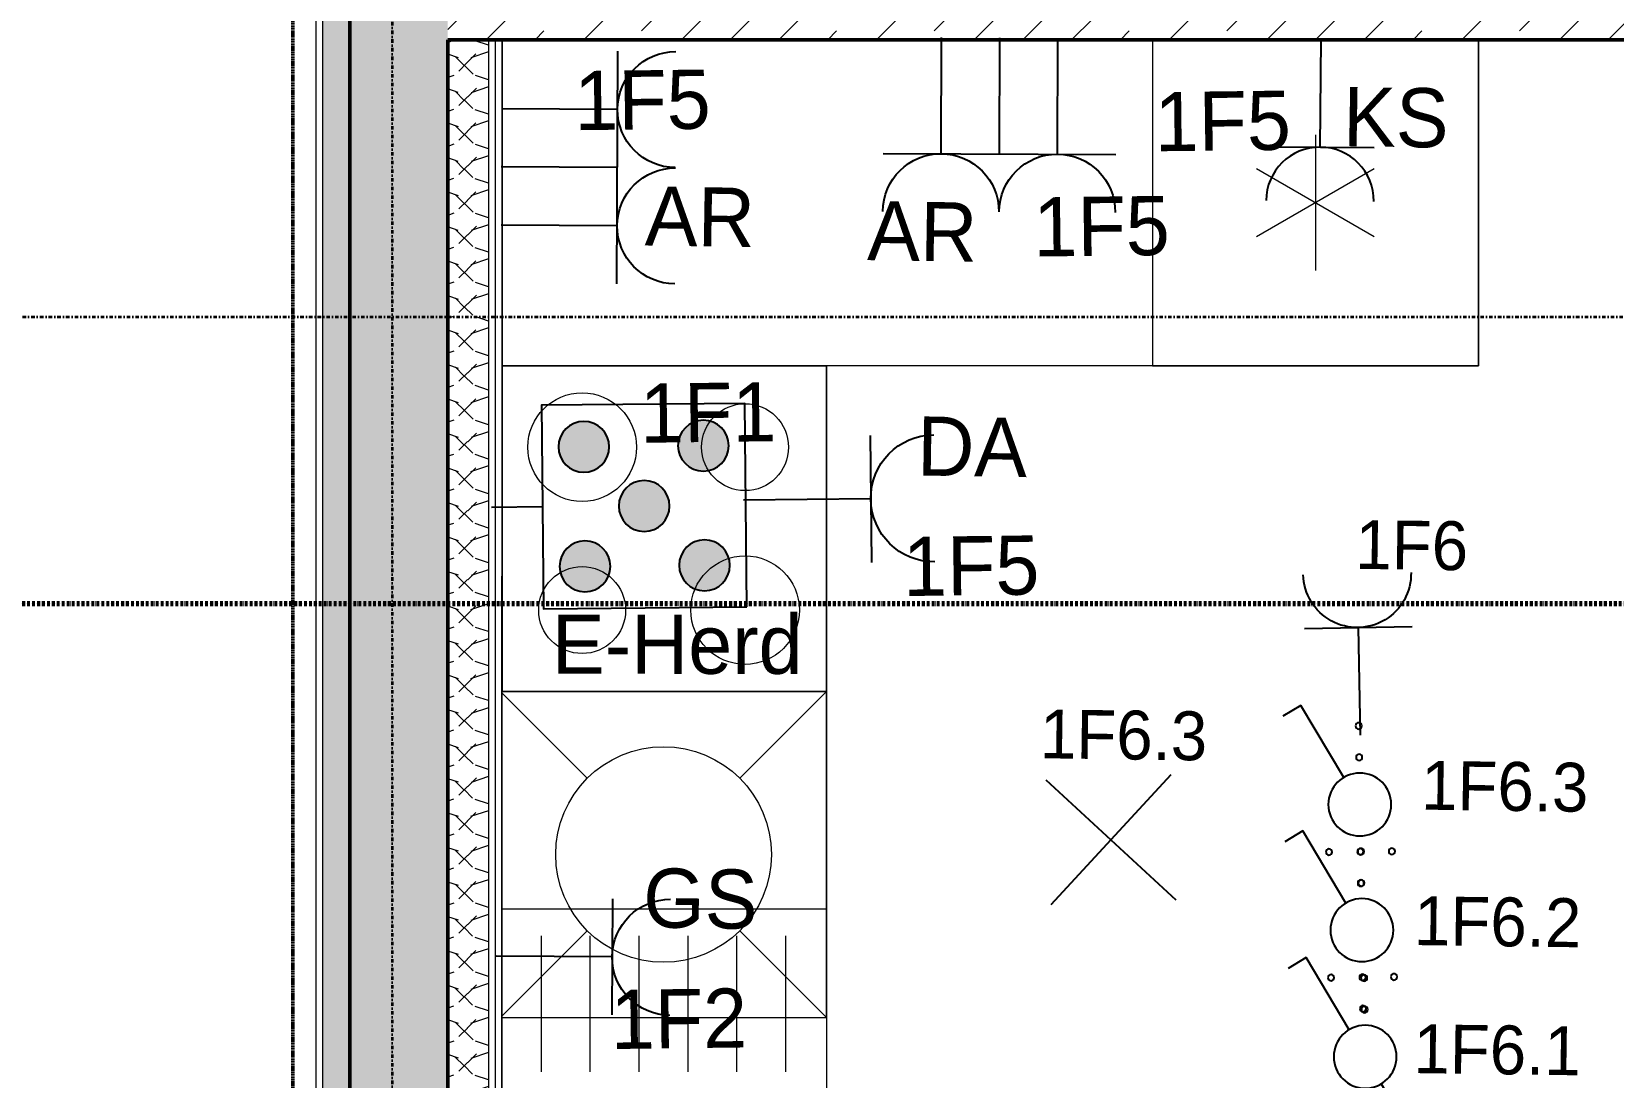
# Model space of a CAD drawing. Header units: metres. Extents: x -17679 to 22565, y -12299 to 33430.
# Drawn here: x 3929 to 6841, y 11297 to 13222 of the extents above; entities that cross this region are included whole.
import ezdxf
from ezdxf.enums import TextEntityAlignment as Align

# ---------------------------------------------------------------- set-up
doc = ezdxf.new("R2010")
doc.units = ezdxf.units.M
for name, pattern in [('Achse', [0.009, 0.005, -0.002, 0, -0.002]), ('Strich Punkt Mittel', [0.015875, 0.00635, -0.004763, 0, -0.004763]), ('Verdeckt', [0.003, 0.002, -0.001])]:
    doc.linetypes.add(name, pattern=pattern)
doc.layers.get('0').update_dxf_attribs({"color": 252})
for name, color, linetype, lineweight in [('A_Brandabschnitte', 30, 'Verdeckt', 50), ('A_Moebel', 6, 'Continuous', 13), ('A_Raeume_', 7, 'Continuous', 5), ('A_Raster_', 1, 'Continuous', 9), ('A_Sanitaer', 3, 'Continuous', 13), ('A_Waende', 7, 'Continuous', 13), ('G-ANNO-SYMB_', 111, 'Continuous', 9)]:
    doc.layers.add(name, color=color, linetype=linetype, lineweight=lineweight)
doc.layers.add('E_Steckdose+Schalter', color=150, linetype='Continuous', true_color=0x0b6cf4)
doc.layers.add('ET_LEGENDE - Wohnung$0$800_KO_HI____L', color=130, linetype='Continuous')
doc.styles.add('ET_LEGENDE - Wohnung$0$ROMANS', font='romans.shx', dxfattribs={"width": 0.6})
pattern_1 = [(45, (0, 0), (-0.08980256, 0.08980256), []), (45, (0.0898, 0), (-0.08980256, 0.08980256), [0.0635, -0.03175])]

# ---------------------------------------------------------------- blocks, each defined once
blk = doc.blocks.new('*U553')
for p, q in [((62.5, 0), (-62.5, 0)), ((0, 0), (0, -125))]:
    blk.add_line(p, q)
blk.add_arc((0, 62.5), 62.5, 180, 0)
at = {"style": 'ET_LEGENDE - Wohnung$0$ROMANS', "width": 0.8, "flags": 1}
for tag, p in [('RAUMBUCHNUMMER', (0, -425)), ('ANLAGE', (0, -595.4)), ('TEILANLAGE_NR', (0, -755.5)), ('KOMPONENTE', (0, -901.3)), ('KOMPONENTE_NR', (0, -1063.3)), ('BEZEICHNUNG', (0, -1205.6)), ('TYP', (0, -1346.7)), ('HERSTELLER', (0, -1514.1)), ('MODEL', (0, -1677.3)), ('LEISTUNG_MAX', (0, -1851.5)), ('SPEZIFISCH_1', (0, -2012.8)), ('SPEZIFISCH_2', (0, -2200)), ('SPEZIFISCH_3', (0, -2374.2)), ('SPEZIFISCH_4', (0, -2548.5)), ('SPEZIFISCH_5', (0, -2722.7)), ('GEWERKE_CODE', (0, -2897)), ('LV_POS', (0, -3071.2)), ('ZAEHLER', (0, -3245.5)), ('PLATZHALTER_1', (0, -3419.7)), ('PLATZHALTER_2', (0, -3594)), ('PLATZHALTER_3', (0, -3768.2)), ('JOBLISTE_VDMA', (0, -3942.5)), ('ET_SPEZIFISCH_1', (0, -4116.7)), ('ET_SPEZIFISCH_2', (0, -4291)), ('ET_SPEZIFISCH_3', (0, -4465.2)), ('ET_SPEZIFISCH_4', (0, -4639.5)), ('ET_SPEZIFISCH_5', (0, -4813.7)), ('ET_SPEZIFISCH_6', (0, -4988)), ('ET_SPEZIFISCH_7', (0, -5162.2))]:
    blk.add_attdef(tag, text='', height=100, dxfattribs=at).set_placement(p, align=Align.MIDDLE)
blk = doc.blocks.new('*U552')
for p, q in [((-125.3, 0), (125.3, 0)), ((0, 0), (0, -125))]:
    blk.add_line(p, q)
for centre in [(-62.8, 62.6), (62.5, 62.5)]:
    blk.add_arc(centre, 62.5, 180, 0)
at = {"layer": 'ET_LEGENDE - Wohnung$0$800_KO_HI____L'}
for p, q in [((-62.8, 0.1), (-62.8, -124.9)), ((62.5, 0), (62.5, -125))]:
    blk.add_line(p, q, dxfattribs=at)
at = {"style": 'ET_LEGENDE - Wohnung$0$ROMANS', "width": 0.8, "flags": 1}
for tag, p in [('RAUMBUCHNUMMER', (0, -425)), ('ANLAGE', (0, -595.4)), ('TEILANLAGE_NR', (0, -755.5)), ('KOMPONENTE', (0, -901.3)), ('KOMPONENTE_NR', (0, -1063.3)), ('BEZEICHNUNG', (0, -1205.6)), ('TYP', (0, -1346.7)), ('HERSTELLER', (0, -1514.1)), ('MODEL', (0, -1677.3)), ('LEISTUNG_MAX', (0, -1851.5)), ('SPEZIFISCH_1', (0, -2012.8)), ('SPEZIFISCH_2', (0, -2200)), ('SPEZIFISCH_3', (0, -2374.2)), ('SPEZIFISCH_4', (0, -2548.5)), ('SPEZIFISCH_5', (0, -2722.7)), ('GEWERKE_CODE', (0, -2897)), ('LV_POS', (0, -3071.2)), ('ZAEHLER', (0, -3245.5)), ('PLATZHALTER_1', (0, -3419.7)), ('PLATZHALTER_2', (0, -3594)), ('PLATZHALTER_3', (0, -3768.2)), ('JOBLISTE_VDMA', (0, -3942.5))]:
    blk.add_attdef(tag, text='', height=100, dxfattribs=at).set_placement(p, align=Align.MIDDLE)
blk = doc.blocks.new('*U542')
h = blk.add_hatch(color=256)
edge = h.paths.add_edge_path()
edge.add_arc((-58.8, 58.8), 25, 0, 360)
h = blk.add_hatch(color=256)
edge = h.paths.add_edge_path()
edge.add_arc((58.8, 58.8), 25, 0, 360)
h = blk.add_hatch(color=256)
edge = h.paths.add_edge_path()
edge.add_arc((0, 0), 25, 0, 360)
h = blk.add_hatch(color=256)
edge = h.paths.add_edge_path()
edge.add_arc((-58.8, -58.8), 25, 0, 360)
h = blk.add_hatch(color=256)
edge = h.paths.add_edge_path()
edge.add_arc((58.8, -58.8), 25, 0, 360)
blk.add_line((0, -100), (0, -150))
blk.add_lwpolyline([(-100, 100), (100, 100), (100, -100), (-100, -100)], close=True)
for centre in [(-58.8, 58.8), (58.8, 58.8), (58.8, 58.8), (0, 0), (0, 0), (-58.8, -58.8), (-58.8, -58.8), (58.8, -58.8), (58.8, -58.8)]:
    blk.add_circle(centre, 25)
at = {"style": 'ET_LEGENDE - Wohnung$0$ROMANS', "width": 0.6, "flags": 1}
for tag, p in [('RAUMBUCHNUMMER', (0, -400)), ('ANLAGE', (0, -550))]:
    blk.add_attdef(tag, text='', height=100, dxfattribs=at).set_placement(p, align=Align.MIDDLE)
for tag, p in [('TEILANLAGE_NR', (0, -700)), ('KOMPONENTE', (0, -850)), ('KOMPONENTE_NR', (0, -1000)), ('BEZEICHNUNG', (0, -1150)), ('TYP', (0, -1300)), ('HERSTELLER', (0, -1450)), ('MODEL', (0, -1600)), ('LEISTUNG_MAX', (0, -1750)), ('SPEZIFISCH_1', (0, -1900)), ('SPEZIFISCH_2', (0, -2050)), ('SPEZIFISCH_3', (0, -2200)), ('SPEZIFISCH_4', (0, -2350)), ('SPEZIFISCH_5', (0, -2500)), ('GEWERKE_CODE', (0, -2650)), ('LV_POS', (0, -2800)), ('ZAEHLER', (0, -2950)), ('PLATZHALTER_1', (0, -3100)), ('PLATZHALTER_2', (0, -3250)), ('PLATZHALTER_3', (0, -3400)), ('JOBLISTE_VDMA', (0, -3550)), ('ET_SPEZIFISCH_1', (0, -3700)), ('ET_SPEZIFISCH_2', (0, -3850)), ('ET_SPEZIFISCH_3', (0, -4000)), ('ET_SPEZIFISCH_4', (0, -4150)), ('ET_SPEZIFISCH_5', (0, -4300)), ('ET_SPEZIFISCH_6', (0, -4450)), ('ET_SPEZIFISCH_7', (0, -4600))]:
    blk.add_attdef(tag, text='', height=100, dxfattribs=at).set_placement(p, align=Align.MIDDLE_CENTER)
blk = doc.blocks.new('*U543')
for p, q in [((-70.7, -70.7), (70.7, 70.7)), ((70.7, -70.7), (-70.7, 70.7))]:
    blk.add_line(p, q)
at = {"style": 'ET_LEGENDE - Wohnung$0$ROMANS', "width": 0.6, "flags": 1}
for tag, p in [('RAUMBUCHNUMMER', (0, -400)), ('ANLAGE', (0, -550))]:
    blk.add_attdef(tag, text='', height=100, dxfattribs=at).set_placement(p, align=Align.MIDDLE)
for tag, p in [('TEILANLAGE_NR', (0, -700)), ('KOMPONENTE', (0, -850)), ('KOMPONENTE_NR', (0, -1000)), ('BEZEICHNUNG', (0, -1150)), ('TYP', (0, -1300)), ('HERSTELLER', (0, -1450)), ('MODEL', (0, -1600)), ('LEISTUNG_MAX', (0, -1750)), ('SPEZIFISCH_1', (0, -1900)), ('SPEZIFISCH_2', (0, -2050)), ('SPEZIFISCH_3', (0, -2200)), ('SPEZIFISCH_4', (0, -2350)), ('SPEZIFISCH_5', (0, -2500)), ('GEWERKE_CODE', (0, -2650)), ('LV_POS', (0, -2800)), ('ZAEHLER', (0, -2950)), ('PLATZHALTER_1', (0, -3100)), ('PLATZHALTER_2', (0, -3250)), ('PLATZHALTER_3', (0, -3400)), ('JOBLISTE_VDMA', (0, -3550)), ('ET_SPEZIFISCH_1', (0, -3700)), ('ET_SPEZIFISCH_2', (0, -3850)), ('ET_SPEZIFISCH_3', (0, -4000)), ('ET_SPEZIFISCH_4', (0, -4150)), ('ET_SPEZIFISCH_5', (0, -4300)), ('ET_SPEZIFISCH_6', (0, -4450)), ('ET_SPEZIFISCH_7', (0, -4600))]:
    blk.add_attdef(tag, text='', height=100, dxfattribs=at).set_placement(p, align=Align.MIDDLE_CENTER)
blk = doc.blocks.new('*U533')
for p, q in [((25, 43.3), (91.7, 158.8)), ((91.7, 158.8), (120.5, 142.1)), ((-25, -43.3), (-91.7, -158.8)), ((-91.7, -158.8), (-120.5, -142.1))]:
    blk.add_line(p, q)
blk.add_circle((0, 0), 50)
at = {"layer": 'ET_LEGENDE - Wohnung$0$800_KO_HI____L'}
for centre in [(0, 125), (0, 75), (-50, -75), (0, -75), (50, -75), (0, -125)]:
    blk.add_circle(centre, 5, dxfattribs=at)
at = {"style": 'ET_LEGENDE - Wohnung$0$ROMANS', "width": 0.6, "flags": 1}
for tag, p in [('RAUMBUCHNUMMER', (-0.2, -465.7)), ('ANLAGE', (-0.2, -615.7))]:
    blk.add_attdef(tag, text='', height=100, dxfattribs=at).set_placement(p, align=Align.MIDDLE)
for tag, p in [('TEILANLAGE_NR', (-0.2, -765.7)), ('KOMPONENTE', (-0.2, -915.7)), ('KOMPONENTE_NR', (-0.2, -1065.7)), ('BEZEICHNUNG', (-0.2, -1215.7)), ('TYP', (-0.2, -1365.7)), ('HERSTELLER', (-0.2, -1515.7)), ('MODEL', (-0.2, -1665.7)), ('LEISTUNG_MAX', (-0.2, -1815.7)), ('SPEZIFISCH_1', (-0.2, -1965.7)), ('SPEZIFISCH_2', (-0.2, -2115.7)), ('SPEZIFISCH_3', (-0.2, -2265.7)), ('SPEZIFISCH_4', (-0.2, -2415.7)), ('SPEZIFISCH_5', (-0.2, -2565.7)), ('GEWERKE_CODE', (-0.2, -2715.7)), ('LV_POS', (-0.2, -2865.7)), ('ZAEHLER', (-0.2, -3015.7)), ('PLATZHALTER_1', (-0.2, -3165.7)), ('PLATZHALTER_2', (-0.2, -3315.7)), ('PLATZHALTER_3', (-0.2, -3465.7)), ('JOBLISTE_VDMA', (-0.2, -3615.7)), ('ET_SPEZIFISCH_1', (-0.2, -3765.7)), ('ET_SPEZIFISCH_2', (-0.2, -3915.7)), ('ET_SPEZIFISCH_3', (-0.2, -4065.7)), ('ET_SPEZIFISCH_4', (-0.2, -4215.7)), ('ET_SPEZIFISCH_5', (-0.2, -4365.7)), ('ET_SPEZIFISCH_6', (-0.2, -4515.7)), ('ET_SPEZIFISCH_7', (-0.2, -4665.7))]:
    blk.add_attdef(tag, text='', height=100, dxfattribs=at).set_placement(p, align=Align.MIDDLE_CENTER)
blk = doc.blocks.new('*U534')
for p, q in [((25, 43.3), (91.7, 158.8)), ((91.7, 158.8), (120.5, 142.1))]:
    blk.add_line(p, q)
blk.add_circle((0, 0), 50)
at = {"layer": 'ET_LEGENDE - Wohnung$0$800_KO_HI____L'}
for centre in [(0, 125), (0, 75), (-50, -75), (0, -75), (50, -75), (0, -125)]:
    blk.add_circle(centre, 5, dxfattribs=at)
at = {"style": 'ET_LEGENDE - Wohnung$0$ROMANS', "width": 0.6, "flags": 1}
for tag, p in [('RAUMBUCHNUMMER', (-0.2, -465.7)), ('ANLAGE', (-0.2, -615.7))]:
    blk.add_attdef(tag, text='', height=100, dxfattribs=at).set_placement(p, align=Align.MIDDLE)
for tag, p in [('TEILANLAGE_NR', (-0.2, -765.7)), ('KOMPONENTE', (-0.2, -915.7)), ('KOMPONENTE_NR', (-0.2, -1065.7)), ('BEZEICHNUNG', (-0.2, -1215.7)), ('TYP', (-0.2, -1365.7)), ('HERSTELLER', (-0.2, -1515.7)), ('MODEL', (-0.2, -1665.7)), ('LEISTUNG_MAX', (-0.2, -1815.7)), ('SPEZIFISCH_1', (-0.2, -1965.7)), ('SPEZIFISCH_2', (-0.2, -2115.7)), ('SPEZIFISCH_3', (-0.2, -2265.7)), ('SPEZIFISCH_4', (-0.2, -2415.7)), ('SPEZIFISCH_5', (-0.2, -2565.7)), ('GEWERKE_CODE', (-0.2, -2715.7)), ('LV_POS', (-0.2, -2865.7)), ('ZAEHLER', (-0.2, -3015.7)), ('PLATZHALTER_1', (-0.2, -3165.7)), ('PLATZHALTER_2', (-0.2, -3315.7)), ('PLATZHALTER_3', (-0.2, -3465.7)), ('JOBLISTE_VDMA', (-0.2, -3615.7)), ('ET_SPEZIFISCH_1', (-0.2, -3765.7)), ('ET_SPEZIFISCH_2', (-0.2, -3915.7)), ('ET_SPEZIFISCH_3', (-0.2, -4065.7)), ('ET_SPEZIFISCH_4', (-0.2, -4215.7)), ('ET_SPEZIFISCH_5', (-0.2, -4365.7)), ('ET_SPEZIFISCH_6', (-0.2, -4515.7)), ('ET_SPEZIFISCH_7', (-0.2, -4665.7))]:
    blk.add_attdef(tag, text='', height=100, dxfattribs=at).set_placement(p, align=Align.MIDDLE_CENTER)
blk = doc.blocks.new('Sani_Kueche_Zeile - Tiefe_600-10243356-263_PP_03DG_BT2')
at = {"layer": 'A_Sanitaer'}
for p, q in [((-1.2005, 0.5721), (-0.6005, 0.5721)), ((-1.2005, -0.0254), (-1.2005, 0.5721)), ((-0.6005, 0.5721), (-0.2005, 0.5721)), ((-0.2005, 0.5721), (0.5995, 0.5721)), ((0.5995, 0.5721), (0.5995, 0.0669))]:
    blk.add_line(p, q, dxfattribs=at)
blk = doc.blocks.new('Sani_Kueche_Zeile - Tiefe_600-V26-263_PP_03DG_BT2')
at = {"layer": 'A_Sanitaer'}
for p, q in [((-1.2005, 0.5746), (-0.6005, 0.5746)), ((-1.2005, -0.0254), (-1.2005, 0.5746)), ((-0.6005, 0.5746), (-0.0005, 0.5746)), ((-0.0005, 0.5746), (0.597, 0.5746))]:
    blk.add_line(p, q, dxfattribs=at)
blk = doc.blocks.new('MSys_Kueche_Kuehlschrank - 600-5680282-263_PP_03DG_BT2')
at = {"layer": 'A_Moebel'}
for p, q in [((-0.6005, 0.0254), (-1.2005, 0.0254)), ((-0.6005, 0.0254), (-1.2005, 0.0254)), ((-0.6005, -0.5746), (-0.6005, 0.0254)), ((-0.6005, -0.5746), (-0.6005, 0.0254)), ((-0.838, -0.1663), (-0.963, -0.3829)), ((-0.963, -0.1663), (-0.838, -0.3829)), ((-1.0255, -0.2746), (-0.7755, -0.2746)), ((-1.2005, -0.5746), (-0.6005, -0.5746)), ((-1.2005, -0.5746), (-0.6005, -0.5746))]:
    blk.add_line(p, q, dxfattribs=at)
blk = doc.blocks.new('MSys_Kueche_Herd - 600-5680281-263_PP_03DG_BT2')
at = {"layer": 'A_Moebel'}
for p, q in [((-1.2005, 0.0229), (-1.2005, -0.5746)), ((-1.2005, 0.0229), (-1.2005, -0.5746)), ((-0.6005, -0.5746), (-0.6005, 0.0229)), ((-0.6005, -0.5746), (-0.6005, 0.0229)), ((-1.2005, -0.5746), (-0.6005, -0.5746)), ((-1.2005, -0.5746), (-0.6005, -0.5746))]:
    blk.add_line(p, q, dxfattribs=at)
for centre, radius in [((-0.7505, -0.1246), 0.1), ((-1.0505, -0.1246), 0.08), ((-1.0505, -0.4246), 0.1), ((-0.7505, -0.4246), 0.08)]:
    blk.add_circle(centre, radius, dxfattribs=at)
blk = doc.blocks.new('MSys_Kueche_Spuele - 80cm-5682282-263_PP_03DG_BT2')
at = {"layer": 'A_Moebel'}
for p, q in [((-1.2005, 0.5746), (-0.4005, 0.5746)), ((-1.2005, -0.0229), (-1.2005, 0.5746)), ((-1.2005, -0.0229), (-1.2005, 0.5746)), ((-0.9005, 0.4996), (-1.1505, 0.4996)), ((-0.8505, 0.4996), (-0.4505, 0.4996)), ((-0.8505, 0.0496), (-0.8505, 0.4996)), ((-0.4505, 0.4996), (-0.4505, 0.0496)), ((-0.9005, 0.4096), (-1.1505, 0.4096)), ((-0.9005, 0.3196), (-1.1505, 0.3196)), ((-0.9005, 0.2296), (-1.1505, 0.2296)), ((-0.9005, 0.1396), (-1.1505, 0.1396)), ((-0.9005, 0.0496), (-1.1505, 0.0496)), ((-0.4505, 0.0496), (-0.8505, 0.0496))]:
    blk.add_line(p, q, dxfattribs=at)
blk.add_circle((-0.6505, 0.0996), 0.025, dxfattribs=at)
blk = doc.blocks.new('MSys_Kueche_Geschirrspueler - 600-5681845-263_PP_03DG_BT2')
at = {"layer": 'A_Moebel'}
for p, q in [((-1.2005, 0.0229), (-1.2005, -0.5746)), ((-1.0409, -0.1342), (-1.198, 0.0229)), ((-0.603, 0.0229), (-0.7601, -0.1342)), ((-0.6005, -0.5746), (-0.6005, 0.0229)), ((-1.0409, -0.415), (-1.2005, -0.5746)), ((-0.6005, -0.5746), (-0.7601, -0.415)), ((-1.2005, -0.5746), (-0.6005, -0.5746))]:
    blk.add_line(p, q, dxfattribs=at)
blk.add_circle((-0.9005, -0.2746), 0.1985, dxfattribs=at)
blk = doc.blocks.new('6546546')
at = {"layer": 'A_Waende', "lineweight": 5, "true_color": 0x636466}
h = blk.add_hatch(dxfattribs=at)
h.set_pattern_fill('FP_2', color=251, style=0, pattern_type=2)
h.set_pattern_definition(pattern_1)
h.paths.add_polyline_path([(-45.0288, 55.6487), (-45.0287, 58.2637), (-45.2087, 58.2637), (-45.2087, 55.6487), (-45.0976, 55.6487)])
h.paths.add_polyline_path([(-45.0288, 59.2837), (-45.0287, 59.2837), (-45.0285, 65.1463), (-45.2085, 65.1463), (-45.2085, 59.2837)])
h.paths.add_polyline_path([(-45.0284, 66.1663), (-45.0284, 66.1663), (-45.0283, 72.0239), (-45.2083, 72.0239), (-45.2083, 66.1663), (-45.0285, 66.1663)])
h.paths.add_polyline_path([(-45.0283, 71.3533), (-45.0283, 71.3533), (-45.0283, 71.6779)])
h.paths.add_polyline_path([(-45.0282, 73.0439), (-45.0282, 76.4765), (-45.2081, 76.4765), (-45.2082, 73.0439), (-45.0283, 73.0439)])
h = blk.add_hatch(dxfattribs=at)
h.set_pattern_fill('FP_9', color=251, angle=-112.36, style=0, pattern_type=2)
h.set_pattern_definition([(314.998, (-45.27071, 66.52067), (0.2539954, -0.1270123), [0.02245, -0.15715]), (314.998, (-45.16011, 66.47409), (0.2539954, -0.1270123), [0.02245, -0.15715]), (314.998, (-45.27058, 66.4579), (0.2539954, -0.1270123), [0.02245, -0.15715]), (314.998, (-45.159435, 66.41002), (0.2539954, -0.1270123), [0.02245, -0.15715]), (341.563, (-45.255255, 66.50566), (0.50799322, -0.12701842), [0.0502, -0.35141]), (341.563, (-45.207873, 66.489414), (0.50799322, -0.12701842), [0.0502, -0.35141]), (341.563, (-45.255504, 66.441966), (0.50799322, -0.12701842), [0.0502, -0.35141]), (341.563, (-45.206817, 66.426264), (0.50799322, -0.12701842), [0.0502, -0.35141]), (44.998, (-45.16018, 66.50548), (-0.2540043, -0.1269946), [0.02245, -0.15715]), (44.998, (-45.27058, 66.4579), (-0.2540043, -0.1269946), [0.02245, -0.15715]), (44.998, (-45.1595, 66.4414), (-0.2540043, -0.1269946), [0.02245, -0.15715]), (44.998, (-45.27083, 66.3942), (-0.2540043, -0.1269946), [0.02245, -0.15715]), (18.433, (-45.207873, 66.489414), (-0.50800209, -0.12698295), [0.0502, -0.35141]), (18.433, (-45.25557, 66.47335), (-0.50800209, -0.12698295), [0.0502, -0.35141]), (18.433, (-45.206817, 66.426264), (-0.50800209, -0.12698295), [0.0502, -0.35141]), (18.433, (-45.254514, 66.4102), (-0.50800209, -0.12698295), [0.0502, -0.35141])])
h.paths.add_polyline_path([(-45.2087, 57.3461), (-45.2087, 57.3461), (-45.2087, 58.2637), (-45.2587, 58.2637), (-45.2587, 57.3461), (-45.2539, 57.3461)])
h.paths.add_polyline_path([(-45.2087, 59.2837), (-45.2085, 65.1463), (-45.2585, 65.1463), (-45.2585, 59.2837)])
h.paths.add_polyline_path([(-45.2084, 66.1663), (-45.2083, 72.0239), (-45.2583, 72.0239), (-45.2583, 66.1663)])
h.paths.add_polyline_path([(-45.2084, 73.0439), (-45.2082, 73.0439), (-45.2082, 75.6964), (-45.2582, 75.6964), (-45.2582, 73.0439)])
h = blk.add_hatch(dxfattribs=at)
h.set_pattern_fill('FP_2', color=251, style=0, pattern_type=2)
h.set_pattern_definition(pattern_1)
h.paths.add_polyline_path([(-44.9533, 69.4139), (-44.9533, 69.4139), (-44.9533, 69.4396)])
h.paths.add_polyline_path([(-37.7083, 69.4137), (-37.7083, 69.4139), (-37.7083, 69.5937), (-45.0283, 69.5937), (-45.0283, 69.4139), (-38.24, 69.4137)])
h = blk.add_hatch(dxfattribs=at)
h.set_pattern_fill('FP_20', color=251, angle=247.64, style=0, pattern_type=2)
h.set_pattern_definition([(134.998, (-44.928845, 68.21393), (-0.2539954, 0.127012), [0.02245, -0.15715]), (134.998, (-45.03906, 68.26143), (-0.2539954, 0.127012), [0.02245, -0.15715]), (134.998, (-44.9286, 68.27762), (-0.2539954, 0.1270123), [0.02245, -0.15715]), (134.998, (-45.03974, 68.3255), (-0.2539954, 0.1270123), [0.02245, -0.15715]), (161.563, (-44.943918, 68.22986), (-0.5079932, 0.1270184), [0.0502, -0.35141]), (161.563, (-44.99168, 68.24518), (-0.5079932, 0.1270184), [0.0502, -0.35141]), (161.563, (-44.94367, 68.293553), (-0.5079932, 0.1270184), [0.0502, -0.35141]), (161.563, (-44.992355, 68.309256), (-0.5079932, 0.1270184), [0.0502, -0.35141]), (224.998, (-45.039, 68.23004), (0.254004, 0.1269946), [0.02245, -0.15715]), (224.998, (-44.9286, 68.27762), (0.254004, 0.1269946), [0.02245, -0.15715]), (224.998, (-45.04005, 68.29319), (0.254004, 0.1269946), [0.02245, -0.15715]), (224.998, (-44.92835, 68.34132), (0.254004, 0.1269946), [0.02245, -0.15715]), (198.433, (-44.99168, 68.24518), (0.5080021, 0.126983), [0.0502, -0.35141]), (198.433, (-44.943983, 68.261244), (0.5080021, 0.126983), [0.0502, -0.35141]), (198.433, (-44.992355, 68.309256), (0.5080021, 0.126983), [0.0502, -0.35141]), (198.433, (-44.94466, 68.32532), (0.5080021, 0.126983), [0.0502, -0.35141])])
h.paths.add_polyline_path([(-44.9534, 66.9889), (-44.9533, 69.4139), (-45.0283, 69.4139), (-45.0283, 66.9889), (-44.9784, 66.9889)])
at = {"layer": 'A_Brandabschnitte', "color": 251, "true_color": 0x636466}
blk.add_line((-45.3137, 57.4461), (-45.3132, 75.5836), dxfattribs=at)
at = {"layer": 'A_Raeume_', "color": 251, "true_color": 0x636466, "flags": 128}
for points in [[(-45.2712, 57.4086), (-45.2707, 75.6339), (-46.8207, 75.634), (-46.8209, 68.8038), (-46.8211, 60.1286), (-46.8836, 60.1286), (-46.8836, 60.127), (-46.8837, 58.7511), (-46.8212, 58.7511), (-46.8212, 58.6611), (-46.8212, 57.9086), (-46.8212, 57.4086)], [(-37.7083, 69.4137), (-44.9283, 69.4139), (-44.9284, 67.0139), (-43.1733, 67.0138), (-43.1733, 66.3512), (-41.5958, 66.3512), (-41.4428, 66.3512), (-37.7084, 66.3511)]]:
    blk.add_lwpolyline(points, close=True, dxfattribs=at)
at = {"layer": 'A_Raster_', "color": 251, "linetype": 'Strich Punkt Mittel', "lineweight": 35, "true_color": 0x636466}
for p, q in [((-45.1301, 85.8701), (-45.1313, 46.5268)), ((-56.2432, 68.9041), (-32.1346, 68.9034))]:
    blk.add_line(p, q, dxfattribs=at)
at = {"layer": 'A_Waende', "color": 251, "true_color": 0x636466}
for p, q in [((-45.2708, 72.0239), (-45.2709, 66.1663)), ((-45.2584, 66.1663), (-45.2583, 72.0239)), ((-44.9533, 69.4139), (-44.9534, 66.9889)), ((-44.9284, 67.0139), (-44.9283, 69.4139))]:
    blk.add_line(p, q, dxfattribs=at)
at = {"layer": 'A_Waende', "color": 251, "lineweight": 50, "true_color": 0x636466}
for p, q in [((-45.2083, 72.0239), (-45.2084, 66.1663)), ((-45.0283, 69.4139), (-45.0284, 66.1663)), ((-45.0283, 69.4139), (-37.7083, 69.4137))]:
    blk.add_line(p, q, dxfattribs=at)
at = {"layer": 'A_Waende', "color": 251, "lineweight": 18, "true_color": 0x636466}
blk.add_line((-44.9408, 69.4139), (-44.9409, 67.0014), dxfattribs=at)
at = {"layer": 'G-ANNO-SYMB_', "color": 251, "linetype": 'Achse', "lineweight": 70, "true_color": 0x636466}
blk.add_line((-56.4129, 68.3763), (-34.7534, 68.3763), dxfattribs=at)
at = {"layer": 'A_Moebel', "color": 251, "true_color": 0x636466}
for name, p, rotation in [('MSys_Kueche_Kuehlschrank - 600-5680282-263_PP_03DG_BT2', (-43.1563, 68.2134), 269.9982758784547), ('MSys_Kueche_Herd - 600-5680281-263_PP_03DG_BT2', (-44.9054, 69.4144), 89.99827587845492), ('MSys_Kueche_Geschirrspueler - 600-5681845-263_PP_03DG_BT2', (-44.9055, 68.8144), 89.99827587845432), ('MSys_Kueche_Spuele - 80cm-5682282-263_PP_03DG_BT2', (-44.9055, 66.6134), 269.9982758784547)]:
    blk.add_blockref(name, p, dxfattribs=dict(at, rotation=rotation))
at = {"layer": 'A_Sanitaer', "color": 251, "true_color": 0x636466}
for name, p, rotation in [('Sani_Kueche_Zeile - Tiefe_600-V26-263_PP_03DG_BT2', (-44.3313, 69.3885), 179.998275878371), ('Sani_Kueche_Zeile - Tiefe_600-10243356-263_PP_03DG_BT2', (-44.903, 67.6134), 269.9982758784546)]:
    blk.add_blockref(name, p, dxfattribs=dict(at, rotation=rotation))

msp = doc.modelspace()

# ---------------------------------------------------------------- block references
at = {"xscale": 1000, "yscale": 1000, "zscale": 1000}
msp.add_blockref('6546546', (49723.1, -56206.7), dxfattribs=at)
at = {"layer": 'E_Steckdose+Schalter'}
for name, p, xscale, yscale, zscale, rotation in [('*U552', (5710.5, 12997.2), -1.709411511611679, 1.709411511611679, 1.70941151161168, 179.756945075185), ('*U553', (6301.2, 13009.6), 1.586793636067308, 1.586793636067308, 1.586793636067308, 179.6142267636046), ('*U552', (5007, 12972.3), -1.709411511611679, 1.709411511611679, 1.70941151161168, 269.756945075185), ('*U542', (5056.5, 12348.8), -1.872466151812784, 1.872466151812784, 1.872466151812784, 270.5372304232072), ('*U553', (5473.7, 12361.9), -1.872466151812784, 1.872466151812784, 1.872466151812784, 270.5372304232072), ('*U553', (6371, 12125.1), -1.586793636067308, 1.586793636067308, 1.586793636067308, 1.092604299241406), ('*U534', (6373.9, 11799.3), -1.158225034426243, 1.158225034426243, 1.158225034426243, 0.7600163426059315), ('*U543', (5915.6, 11734.3), 1.626603779674895, 1.626603779674895, 1.626603779674895, 182.2804756445144), ('*U534', (6377.8, 11568), -1.158225034426243, 1.158225034426243, 1.158225034426243, 0.7600163426059315), ('*U553', (4997.6, 11518.7), -1.709411511611679, 1.709411511611679, 1.70941151161168, 269.5670765846539), ('*U533', (6383.8, 11334.9), -1.158225034426243, 1.158225034426243, 1.158225034426243, 0.7600163426059315)]:
    msp.add_blockref(name, p, dxfattribs=dict(at, xscale=xscale, yscale=yscale, zscale=zscale, rotation=rotation))

# ---------------------------------------------------------------- texts
at = {"color": 212}
for s, height, rotation, p in [('1F5', 108.9, 0.6968, (4928.6, 13040.7)), ('1F5', 108.9, 0.6968, (5996.7, 13001.9)), ('1F5', 108.9, 0.6968, (5773.7, 12808.1)), ('1F1', 108.9, 0.6968, (5049.5, 12465.2)), ('1F6', 90.04, 359.2205, (6365.3, 12233.2)), ('1F5', 108.9, 0.6968, (5533.7, 12183)), ('1F6.3', 90.04, 359.2205, (5784.6, 11884.5)), ('1F6.3', 90.04, 359.2205, (6486.3, 11789.9)), ('1F6.2', 90.04, 359.2205, (6473.3, 11540.5)), ('1F2', 108.9, 0.6968, (4995.6, 11349)), ('1F6.1', 90.04, 359.2205, (6472.2, 11304.8))]:
    msp.add_text(s, height=height, rotation=rotation, dxfattribs=at).set_placement(p)
at = {"color": 30, "true_color": 0xf26722}
for s, rotation, p in [('KS', 359.1044, (6342.5, 13011.6)), ('AR', 359.1044, (5057.2, 12828.6)), ('AR', 359.1044, (5466.6, 12801.6)), ('DA', 359.1044, (5558.4, 12405.1)), ('E-Herd', 359.9887, (4886.8, 12039.9)), ('GS', 359.1044, (5054.1, 11573.3))]:
    msp.add_text(s, height=108.9, rotation=rotation, dxfattribs=at).set_placement(p)

doc.saveas('drawing.dxf')
